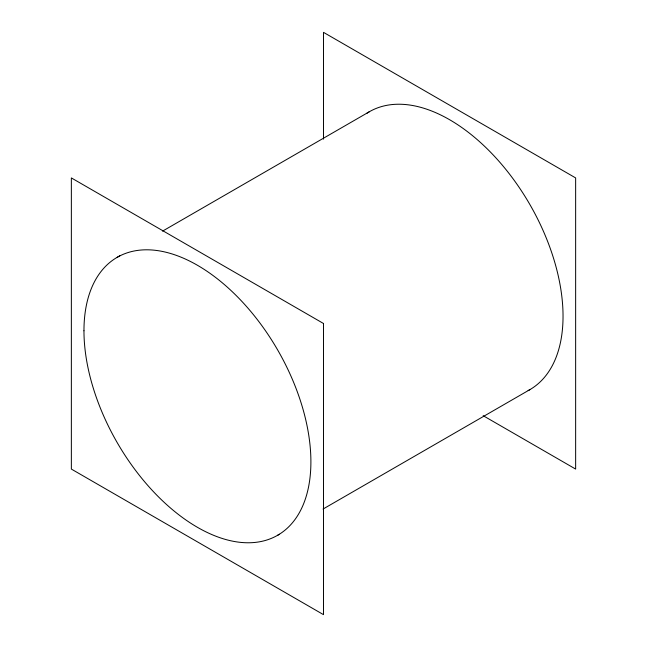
<?xml version="1.0" encoding="UTF-8"?>
<svg xmlns="http://www.w3.org/2000/svg" width="647" height="647" viewBox="0 0 647 647"><rect width="100%" height="100%" fill="white"/><g stroke="black" fill="none" stroke-linecap="round" stroke-linejoin="round"><path stroke-width="0.97" d="M117.196 257.32L119.816 255.808M162.567 231.125L369.34 111.745M277.66 535.255L279.407 534.244M323.031 509.06L529.804 389.68M483.163 415.681L575.644 469.075L575.644 177.925L323.5 32.35L323.5 139.137M366.881 113.257A160.464 92.642 60 0 1 529.383 203.668A160.464 92.642 60 0 1 528.122 390.61M323.5 323.5L71.356 177.925L71.356 469.075L323.5 614.65L323.5 323.5M83.964 330.779A160.464 92.642 60 0 0 254.158 542.509A160.464 92.642 60 0 0 254.158 315.574A160.464 92.642 60 0 0 83.964 330.779"/></g></svg>
